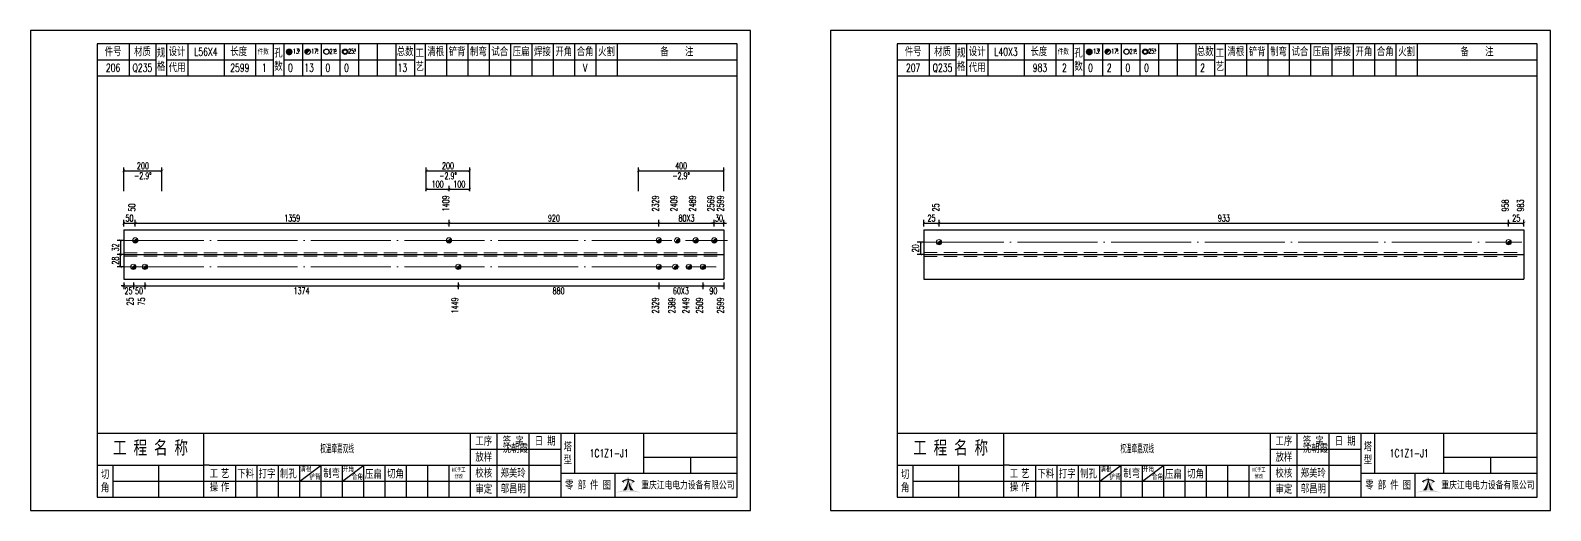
# Model space of a CAD drawing. Header units: millimetres. Extents: x -524 to 9570, y -2481 to 180.
# Drawn here: x 1500 to 2070, y -600 to -420 of the extents above; entities that cross this region are included whole.
import ezdxf
from ezdxf.enums import TextEntityAlignment as Align

# ---------------------------------------------------------------- set-up
doc = ezdxf.new("R2010")
doc.units = ezdxf.units.MM
doc.header["$LTSCALE"] = 20
doc.header["$PDMODE"] = 1
doc.linetypes.add('DASHDOT2X', pattern=[1.75, 1.5, -0.125, 0, -0.125])
doc.linetypes.add('HIDDEN', pattern=[0.375, 0.25, -0.125])
for name, color, linetype, lineweight in [('1', 7, 'Continuous', 25), ('11', 1, 'Continuous', 13), ('2', 1, 'HIDDEN', 13), ('5', 7, 'Continuous', 13), ('7', 3, 'DASHDOT2X', 13)]:
    doc.layers.add(name, color=color, linetype=linetype, lineweight=lineweight)
doc.styles.get("Standard").update_dxf_attribs({"font": 'simplex', "width": 0.7, "bigfont": 'gbhzfs.shx'})
doc.styles.add('SYMBOL_TXT', font='txt.shx', dxfattribs={"width": 0.6})
doc.styles.add('TITLE_TXT', font='simplex.shx', dxfattribs={"width": 0.75, "height": 2.5, "bigfont": 'gbhzfs.shx'})
doc.dimstyles.new('dimStyle4', dxfattribs={"dimtxt": 2.5, "dimasz": 1, "dimexe": 1.25, "dimexo": 0, "dimgap": 0.63, "dimtad": 2, "dimzin": 0, "dimdsep": 46, "dimtxsty": 'standard', "dimblk": 'ARCHTICK', "dimblk1": 'ARCHTICK', "dimblk2": 'ARCHTICK', "dimcen": 0.09, "dimadec": 0, "dimazin": 0, "dimtfac": 1, "dimtdec": 1, "dimtix": 1, "dimtmove": 2, "dimatfit": 3, "dimfxl": 0, "dimtolj": 1, "dimtzin": 0, "dimarcsym": 0})
doc.dimstyles.get("Standard").update_dxf_attribs({"dimtxt": 2.5, "dimasz": 1, "dimexe": 1.25, "dimexo": 0, "dimgap": 0.63, "dimtad": 1, "dimzin": 0, "dimdsep": 46, "dimtxsty": 'standard', "dimblk": 'ARCHTICK', "dimblk1": 'ARCHTICK', "dimblk2": 'ARCHTICK', "dimcen": 0.09, "dimadec": 0, "dimazin": 0, "dimtfac": 1, "dimtdec": 1, "dimtix": 1, "dimtmove": 2, "dimatfit": 3, "dimfxl": 0, "dimtolj": 1, "dimtzin": 0, "dimarcsym": 0})
pattern_1 = [(0, (-3, 0), (0, 0.0125), [])]

# ---------------------------------------------------------------- blocks, each defined once
blk = doc.blocks.new('M12_HOLE')
h = blk.add_hatch()
h.set_pattern_fill('LINE', scale=0.1, style=0)
h.set_pattern_definition(pattern_1)
h.paths.add_polyline_path([(-5, 0, 1), (-1, 0, 1)])
at = {"color": 7}
blk.add_circle((-3, 0), 2, dxfattribs=at)
at = {"color": 7, "attachment_point": 1, "style": 'SYMBOL_TXT'}
for s, insert, char_height, width in [('13\\f??|b0|i0|c0|p54;.', (-0.1170648347537053, 2.110404609075999), 3.5, 5.707453662650948), ('5', (3.739322910876695, 2.264550918150206), 1.8, 2.930899999712656)]:
    blk.add_mtext(s, dxfattribs=dict(at, insert=insert, char_height=char_height, width=width))
blk = doc.blocks.new('M16_HOLE')
h = blk.add_hatch()
h.set_pattern_fill('LINE', scale=0.1, style=0)
h.set_pattern_definition(pattern_1)
h.paths.add_polyline_path([(-1.585786437626905, 1.414213562373095, 0.668178637919299), (-5, 0, 0.198912367379658), (-4.414213562373095, -1.414213562373095)])
at = {"color": 7}
blk.add_circle((-3, 0), 2, dxfattribs=at)
at = {"color": 7, "attachment_point": 1, "style": 'SYMBOL_TXT'}
for s, insert, char_height, width in [('17.', (-0.443935574240129, 2.13042063441452), 3.5, 6.3164), ('5', (3.564570640825252, 2.25180437378188), 1.8, 1.822)]:
    blk.add_mtext(s, dxfattribs=dict(at, insert=insert, char_height=char_height, width=width))
blk = doc.blocks.new('M20_HOLE')
at = {"color": 7}
blk.add_circle((-3, 0), 2, dxfattribs=at)
at = {"color": 7, "attachment_point": 1, "style": 'SYMBOL_TXT'}
for s, insert, char_height, width in [('21.', (-0.6868754558352066, 2.009036737063269), 3.5, 6.0735), ('5', (3.321630759230175, 2.009036737063269), 1.8, 1.4576)]:
    blk.add_mtext(s, dxfattribs=dict(at, insert=insert, char_height=char_height, width=width))
blk = doc.blocks.new('M24_HOLE')
at = {"color": 7}
for radius in [2, 1.5]:
    blk.add_circle((-3, 0), radius, dxfattribs=at)
at = {"color": 7, "attachment_point": 1, "style": 'SYMBOL_TXT'}
for s, insert, char_height, width in [('25.', (-0.6868754558352066, 2.13042063441452), 3.5, 2.4294), ('5', (3.928980201610216, 2.25180437378188), 1.8, 1.9435)]:
    blk.add_mtext(s, dxfattribs=dict(at, insert=insert, char_height=char_height, width=width))
blk = doc.blocks.new('A$C1E394B87')
for p, q in [((270, 180), (0, 180)), ((0, 180), (0, 0)), ((270, 0), (270, 180)), ((0, 0), (270, 0))]:
    blk.add_line(p, q)
blk = doc.blocks.new('JgCard')
h = blk.add_hatch(color=256)
edge = h.paths.add_edge_path()
edge.add_arc((223.8016524729837, -21.84717885384339), 29.00860721842082, 79.81716678233735, 89.27812697573944)
edge.add_arc((224.5325955616654, -21.84717885384339), 29.00860721842082, 90.72187302426055, 100.1828332176626)
edge.add_arc((224.0279874541857, -3.830853464385541), 11.50536553551401, 89.30709440376557, 113.6959925615352, ccw=False)
edge.add_arc((224.3062605804644, -3.830853464385541), 11.50536553551401, 66.30400743846491, 90.69290559623443, ccw=False)
edge = h.paths.add_edge_path()
edge.add_arc((233.0302112674253, 13.18449056462987), 8.873034629199061, 191.5208225546964, 219.6965150385776)
edge.add_arc((215.3040367672247, 13.18449056462987), 8.873034629199061, 320.3034849614224, 348.4791774453036)
edge.add_arc((214.0326012329333, 11.43447699248611), 10.13453382683302, 338.1301204334909, 359.9154198731663)
edge.add_arc((234.3016468017167, 11.43447699248611), 10.13453382683302, 180.0845801266699, 201.8698795665091)
edge.add_line((225.937925765641, 10.90576856469295), (225.6552856147136, 10.35609493506945))
edge.add_arc((224.1679533083088, 7.853493107532699), 3.957321353349253, 91.41975307934291, 127.4827228769255)
edge.add_arc((215.3040367672247, 13.18449056462987), 8.873034629199061, 351.0860103832611, 357.2867084751834)
edge.add_line((222.396322269009, 10.90576856469295), (222.6789624199364, 10.35609493506945))
edge.add_line((222.6789624199364, 10.35609493506945), (221.7697188924139, 10.86032854938844))
edge.add_line((225.6552856147136, 10.35609493506945), (226.5654915637542, 10.86086227359522))
edge.add_arc((224.2330238305049, 7.883670059543192), 3.536460377387214, 93.80567765797379, 121.2894356209631)
edge.add_arc((224.1012242041452, 7.883670059543192), 3.536460377387214, 58.7105643790368, 86.1943223420262)
edge.add_arc((224.1679533083088, 7.853493107532699), 3.957321353349253, 52.53023982105776, 88.60436076552203)
edge.add_arc((233.0302112674253, 13.18449056462987), 8.873034629199061, 182.7132915248167, 188.9137221835162)
edge.add_line((224.1671240173246, 11.44943760304955), (224.1671240173246, 11.41951638194644))
blk.add_hatch(color=256).paths.add_polyline_path([(224.1671240173246, 11.41951638190653, 0.09534363958971465), (224.8964730213393, 7.65936347788454, -0.02857973389665951), (226.2029576453306, 7.517096850535836, -0.1235627947319866), (224.3359488967444, 11.41233217421416, -0.1204986991669159), (225.937925765641, 10.90576856469295), (225.6552856147136, 10.35609493506945), (226.5654915637542, 10.86086227359522, 0.5402417223769541), (226.575360567148, 10.99431825130466, 0.158715983985349), (224.2643381876442, 11.80964050730302, -0.02706108524003999), (224.1671240173246, 12.76445731824299, -0.02706225299216489), (224.0699034296731, 11.80959959181416, 0.1586661026302013), (221.7598355252794, 10.99377351487396, 0.5401762534625951), (221.7697205382283, 10.86032763670437, -5.881062471050359e-06), (221.7697188924139, 10.86032854938844), (222.6789624199364, 10.35609493506945), (222.396322269009, 10.90576856469295, -0.1204986991669226), (223.9982991379056, 11.41233217421416, -0.1235627947319868), (222.1312903893195, 7.517096850535836, -0.0285797338966575), (223.4377750133108, 7.65936347788454, 0.09534363958971454)])
for p, q in [((265, 175), (25, 175)), ((25, 175), (25, 5)), ((37, 175), (37, 163)), ((47, 175), (47, 163)), ((51, 175), (51, 163)), ((59, 175), (59, 163)), ((72.61005959575064, 175), (72.61005959575061, 163)), ((84.43573710762382, 175), (84.43573710762382, 163)), ((91, 175), (91, 163)), ((95, 175), (95, 163)), ((102, 175), (102, 163)), ((109, 175), (109, 163)), ((116, 175), (116, 163)), ((123, 175), (123, 163)), ((130, 175), (130, 163)), ((137, 175), (137, 163)), ((144, 175), (144, 163)), ((148, 175), (148, 163)), ((156, 175), (156, 163)), ((164, 175), (164, 163)), ((172, 175), (172, 163)), ((180, 175), (180, 163)), ((188, 175), (188, 163)), ((196, 175), (196, 163)), ((204, 175), (204, 163)), ((212, 175), (212, 163)), ((220, 175), (220, 163)), ((265, 5), (265, 175)), ((25, 169), (47, 169)), ((51, 168.9999999999999), (91, 168.9999999999999)), ((95, 168.9999999999999), (144, 168.9999999999999)), ((148, 169), (265, 169)), ((25, 163), (265, 163)), ((25, 29), (265, 29)), ((65, 17), (65, 29)), ((165, 5), (165, 29)), ((175, 5), (175, 29)), ((187, 5), (187, 29)), ((199, 5), (199, 29)), ((204, 29), (204, 14)), ((230, 14), (230, 29)), ((165, 23), (199, 23)), ((230, 20), (265, 20)), ((247.5, 20), (247.5, 14)), ((25, 17), (65, 17)), ((31, 5), (31, 17)), ((48, 17), (48, 5)), ((65, 5), (65, 17)), ((67, 17), (65, 17)), ((67, 17), (165, 17)), ((77, 5), (77, 17)), ((85, 5), (85, 17)), ((93, 5), (93, 17)), ((101, 5), (101, 17)), ((101, 11), (109, 17)), ((109, 5), (109, 17)), ((117, 5), (117, 17)), ((117, 11), (125, 17)), ((125, 5), (125, 17)), ((133, 5), (133, 17)), ((141, 5), (141, 17)), ((149, 5), (149, 17)), ((157, 5), (157, 17)), ((165, 17), (199, 17)), ((199, 14), (265, 14)), ((219.0802760739607, 14), (219.0802760739607, 5)), ((31, 11), (65, 11)), ((65, 11), (165, 11)), ((165, 11), (199, 11)), ((25, 5), (265, 5))]:
    blk.add_line(p, q)
blk.add_lwpolyline([(96.0334779468642, 171.9855941999696, -1), (98.0334779468642, 171.9855941999696, -1)], format="xyb", close=True)
for p in [(65.8050297978753, 166), (145, 96)]:
    blk.add_point(p)
blk.add_blockref('A$C1E394B87', (0, 0))
at = {"xscale": 0.5, "yscale": 0.5, "zscale": 0.5}
for name, p in [('M12_HOLE', (98.5334779468642, 171.9855941999696)), ('M16_HOLE', (105.5, 171.9999999999999)), ('M20_HOLE', (112.5, 171.9999999999999)), ('M24_HOLE', (119.5, 171.9999999999999))]:
    blk.add_blockref(name, p, dxfattribs=at)
at = {"attachment_point": 5, "style": 'TITLE_TXT'}
for s, insert, char_height, width in [('{\\fSimHei|b0|i0|c134|p2;件号}', (31, 172), 3, 15), ('{\\fSimHei|b0|i0|c134|p2;材质}', (42, 172), 3, 8), ('{\\fSimHei|b0|i0|c134|p2;规格}', (49, 169), 3, 4), ('{\\fSimHei|b0|i0|c134|p2;设计}', (55, 171.9999999999999), 3, 8.000000000000014), ('{\\fSimHei|b0|i0|c134|p2;长度}', (78.11684221050325, 172.0531705390044), 3, 8), ('{\\fSimHei|b0|i0|c134|p2;件数}', (87.3041250533895, 171.9999999999999), 2, 8.8244), ('{\\fSimHei|b0|i0|c134|p2;孔数}', (93, 169), 3, 4), ('{\\fSimHei|b0|i0|c134|p2;总数}', (140.5, 171.9999999999999), 3, 7), ('{\\fSimHei|b0|i0|c134|p2;工\\P艺}', (146, 169), 3, 4), ('{\\fSimHei|b0|i0|c134|p2;清根}', (152, 172), 3, 8), ('{\\fSimHei|b0|i0|c134|p2;铲背}', (160, 172), 3, 8), ('{\\fSimHei|b0|i0|c134|p2;制弯}', (168, 172), 3, 8.000000000000028), ('{\\fSimHei|b0|i0|c134|p2;试合}', (176, 172), 3, 8), ('{\\fSimHei|b0|i0|c134|p2;压扁}', (184, 172), 3, 8), ('{\\fSimHei|b0|i0|c134|p2;焊接}', (192, 172), 3, 8), ('{\\fSimHei|b0|i0|c134|p2;开角}', (200, 172), 3, 8.000000000000057), ('{\\fSimHei|b0|i0|c134|p2;合角}', (208, 172), 3, 8), ('{\\fSimHei|b0|i0|c134|p2;火割}', (216, 172), 3, 8), ('{\\fSimHei|b0|i0|c134|p2;备    注}', (242.3967818627186, 171.9765054582008), 3, 22), ('{\\fSimHei|b0|i0|c134|p2;代用}', (55, 166), 3, 8), ('{\\fSimHei|b0|i0|c134|p2;工 程 名 称}', (45.04268864723963, 23.33842704880232), 5, 47.33333333333334), ('{\\fSimHei|b0|i0|c134|p2;工序}', (170, 26), 3, 10), ('{\\fSimHei|b0|i0|c134|p2;签 字}', (181, 26), 3, 12), ('{\\fSimHei|b0|i0|c134|p2;^I沈朝霞}', (181.0520504248258, 23.27747906449889), 3, 12), ('{\\fSimHei|b0|i0|c134|p2;日 期}', (193, 26), 3, 12), ('{\\fSimHei|b0|i0|c134|p2;塔\\P型}', (201.5, 21.5), 3, 5.000000000000028), ('{\\fSimHei|b0|i0|c134|p2;放样}', (170, 20), 3, 10), ('{\\fSimHei|b0|i0|c134|p2;切\\P角}', (28, 11), 3, 6.000000000000004), ('{\\fSimHei|b0|i0|c134|p2;工\\P操}', (68.78408056366106, 11.29930144135182), 3, 6.000000000000004), ('{\\fSimHei|b0|i0|c134|p2;艺\\P作}', (73.01340619218274, 11.29930144135182), 3, 6.000000000000004), ('{\\fSimHei|b0|i0|c134|p2;下料}', (80.74376492044746, 13.75191016783555), 3, 8), ('{\\fSimHei|b0|i0|c134|p2;打字}', (88.74376492044746, 13.75191016783555), 3, 8), ('{\\fSimHei|b0|i0|c134|p2;制孔}', (96.74376492044746, 13.75191016783555), 3, 8.000000000000028), ('{\\fSimHei|b0|i0|c134|p2;清根}', (103.3080888185272, 15.56254542211099), 2, 8), ('{\\fSimHei|b0|i0|c134|p2;铲背}', (106.6982872637203, 12.58010217278223), 2, 8), ('{\\fSimHei|b0|i0|c134|p2;制弯}', (112.9524832210667, 13.86807755023182), 3, 8.000000000000028), ('{\\fSimHei|b0|i0|c134|p2;开角}', (119.2123351337376, 15.54156681030855), 2, 8.000000000000057), ('{\\fSimHei|b0|i0|c134|p2;合角}', (122.601153766583, 12.67610618408509), 2, 8), ('{\\fSimHei|b0|i0|c134|p2;压扁}', (128.5896913500159, 13.56672241423536), 3, 8), ('{\\fSimHei|b0|i0|c134|p2;切角}', (136.8970089545677, 13.6938446517654), 3, 8), ('{\\fSimHei|b0|i0|c134|p2;NC手工修改}', (160.6311373906198, 14.05820252967675), 1.5, 6.204069777279955), ('{\\fSimHei|b0|i0|c134|p2;校核}', (170, 14), 3, 10.00000000000003), ('{\\fSimHei|b0|i0|c134|p2;郑美玲}', (181, 14), 3, 12), ('{\\fSimHei|b0|i0|c134|p2;零 部 件 图}', (209.0827348158753, 9.5), 3, 30.76131175444226), ('{\\fSimHei|b0|i0|c134|p2;重庆江电电力设备有限公司}', (246.5086378857131, 9.475432444103376), 2.772000000000001, 63.29400000000002), ('{\\fSimHei|b0|i0|c134|p2;审定}', (170, 8), 3, 10), ('{\\fSimHei|b0|i0|c134|p2;邬昌明}', (181.0428184060297, 8.12303372435349), 3, 12)]:
    blk.add_mtext(s, dxfattribs=dict(at, insert=insert, char_height=char_height, width=width))
blk = doc.blocks.new('M16')
for p, q in [((-0.7071067811865476, -0.7071067811865476), (0.7071067811865475, 0.7071067811865475)), ((-0.4, 4.898425415289509e-17), (0.4, 0)), ((2.449212707644755e-17, 0.4), (0, -0.4))]:
    blk.add_line(p, q)
blk.add_circle((0, 0), 1)
for centre, radius, end in [((0, 0), 0.8, 45.00000000000001), ((0, 0), 0.6, 45.00000000000001), ((0, 0), 0.4, 45.00000000000001), ((-5.551115123125783e-17, -5.551115123125783e-17), 0.2, 45)]:
    blk.add_arc(centre, radius, 225, end)
blk = doc.blocks.new('_ArchTick')
at = {"color": 0, "linetype": 'ByBlock', "const_width": 0.15}
blk.add_lwpolyline([(-0.5, -0.5), (0.5, 0.5)], dxfattribs=at)
blk = doc.blocks.new('*D411')
at = {"layer": '11', "color": 0, "lineweight": -2}
for p, q in [((1535, -515.75), (1534, -515.75)), ((1535, -514.5), (1535, -517)), ((1535, -515.75), (1538.6, -515.75)), ((1538.6, -514.5), (1538.6, -517)), ((1538.6, -515.75), (1539.6, -515.75))]:
    blk.add_line(p, q, dxfattribs=at)
at = {"layer": 'Defpoints', "color": 0}
for p in [(1535, -514.5), (1538.6, -514.5), (1538.6, -515.75)]:
    blk.add_point(p, dxfattribs=at)
at = {"layer": '11', "color": 0, "lineweight": -2}
blk.add_blockref('_ArchTick', (1535, -515.75), dxfattribs=at)
at = {"layer": '11', "color": 0, "lineweight": -2, "rotation": 180}
blk.add_blockref('_ArchTick', (1538.6, -515.75), dxfattribs=at)
at = {"layer": '11', "color": 0, "insert": (1536.8, -517.63), "char_height": 2.5, "attachment_point": 5}
blk.add_mtext('\\A1;25', dxfattribs=at)
blk = doc.blocks.new('*D412')
at = {"layer": '11', "color": 0, "lineweight": -2}
for p, q in [((1538.6, -514.5), (1538.6, -517)), ((1538.6, -515.75), (1542.927927393972, -515.75)), ((1542.927927393972, -514.5), (1542.927927393972, -517))]:
    blk.add_line(p, q, dxfattribs=at)
at = {"layer": 'Defpoints', "color": 0}
for p in [(1538.6, -514.5), (1542.927927393972, -514.5), (1542.927927393972, -515.75)]:
    blk.add_point(p, dxfattribs=at)
at = {"layer": '11', "color": 0, "lineweight": -2, "rotation": 180}
blk.add_blockref('_ArchTick', (1538.6, -515.75), dxfattribs=at)
at = {"layer": '11', "color": 0, "lineweight": -2}
blk.add_blockref('_ArchTick', (1542.927927393972, -515.75), dxfattribs=at)
at = {"layer": '11', "color": 0, "insert": (1540.763963696986, -517.63), "char_height": 2.5, "attachment_point": 5}
blk.add_mtext('\\A1;50', dxfattribs=at)
blk = doc.blocks.new('*D413')
at = {"layer": '11', "color": 0, "lineweight": -2}
for p, q in [((1542.927927393972, -514.5), (1542.927927393972, -517)), ((1542.927927393972, -515.75), (1660.423335877316, -515.75)), ((1660.423335877316, -514.5), (1660.423335877316, -517))]:
    blk.add_line(p, q, dxfattribs=at)
at = {"layer": 'Defpoints', "color": 0}
for p in [(1542.927927393972, -514.5), (1660.423335877316, -514.5), (1660.423335877316, -515.75)]:
    blk.add_point(p, dxfattribs=at)
at = {"layer": '11', "color": 0, "lineweight": -2, "rotation": 180}
blk.add_blockref('_ArchTick', (1542.927927393972, -515.75), dxfattribs=at)
at = {"layer": '11', "color": 0, "lineweight": -2}
blk.add_blockref('_ArchTick', (1660.423335877316, -515.75), dxfattribs=at)
at = {"layer": '11', "color": 0, "insert": (1601.675631635644, -517.63), "char_height": 2.5, "attachment_point": 5}
blk.add_mtext('\\A1;1374', dxfattribs=at)
blk = doc.blocks.new('*D414')
at = {"layer": '11', "color": 0, "lineweight": -2}
for p, q in [((1660.423335877316, -514.5), (1660.423335877316, -517)), ((1660.423335877316, -515.75), (1735.625948508934, -515.75)), ((1735.625948508934, -514.5), (1735.625948508934, -517))]:
    blk.add_line(p, q, dxfattribs=at)
at = {"layer": 'Defpoints', "color": 0}
for p in [(1660.423335877316, -514.5), (1735.625948508934, -514.5), (1735.625948508934, -515.75)]:
    blk.add_point(p, dxfattribs=at)
at = {"layer": '11', "color": 0, "lineweight": -2, "rotation": 180}
blk.add_blockref('_ArchTick', (1660.423335877316, -515.75), dxfattribs=at)
at = {"layer": '11', "color": 0, "lineweight": -2}
blk.add_blockref('_ArchTick', (1735.625948508934, -515.75), dxfattribs=at)
at = {"layer": '11', "color": 0, "insert": (1698.024642193125, -517.63), "char_height": 2.5, "attachment_point": 5}
blk.add_mtext('\\A1;880', dxfattribs=at)
blk = doc.blocks.new('*D415')
at = {"layer": '11', "color": 0, "lineweight": -2}
for p, q in [((1735.625948508934, -514.5), (1735.625948508934, -517)), ((1735.625948508934, -515.75), (1752.175396629529, -515.75)), ((1752.175396629529, -514.5), (1752.175396629529, -517))]:
    blk.add_line(p, q, dxfattribs=at)
at = {"layer": 'Defpoints', "color": 0}
for p in [(1735.625948508934, -514.5), (1752.175396629529, -514.5), (1752.175396629529, -515.75)]:
    blk.add_point(p, dxfattribs=at)
at = {"layer": '11', "color": 0, "lineweight": -2, "rotation": 180}
blk.add_blockref('_ArchTick', (1735.625948508934, -515.75), dxfattribs=at)
at = {"layer": '11', "color": 0, "lineweight": -2}
blk.add_blockref('_ArchTick', (1752.175396629529, -515.75), dxfattribs=at)
at = {"layer": '11', "color": 0, "insert": (1743.900672569232, -517.63), "char_height": 2.5, "attachment_point": 5}
blk.add_mtext('\\A1;60X3', dxfattribs=at)
blk = doc.blocks.new('*D416')
at = {"layer": '11', "color": 0, "lineweight": -2}
for p, q in [((1752.175396629529, -514.5), (1752.175396629529, -517)), ((1752.175396629529, -515.75), (1760, -515.75)), ((1760, -514.5), (1760, -517))]:
    blk.add_line(p, q, dxfattribs=at)
at = {"layer": 'Defpoints', "color": 0}
for p in [(1752.175396629529, -514.5), (1760, -514.5), (1760, -515.75)]:
    blk.add_point(p, dxfattribs=at)
at = {"layer": '11', "color": 0, "lineweight": -2, "rotation": 180}
blk.add_blockref('_ArchTick', (1752.175396629529, -515.75), dxfattribs=at)
at = {"layer": '11', "color": 0, "lineweight": -2}
blk.add_blockref('_ArchTick', (1760, -515.75), dxfattribs=at)
at = {"layer": '11', "color": 0, "insert": (1756.087698314765, -517.63), "char_height": 2.5, "attachment_point": 5}
blk.add_mtext('\\A1;90', dxfattribs=at)
blk = doc.blocks.new('*D421')
at = {"layer": '11', "color": 0, "lineweight": -2}
for p, q in [((1756.4, -492.25), (1755.4, -492.25)), ((1756.4, -493.5), (1756.4, -491)), ((1756.4, -492.25), (1760, -492.25)), ((1760, -493.5), (1760, -491)), ((1760, -492.25), (1761, -492.25))]:
    blk.add_line(p, q, dxfattribs=at)
at = {"layer": 'Defpoints', "color": 0}
for p in [(1756.4, -493.5), (1760, -492.25), (1760, -493.5)]:
    blk.add_point(p, dxfattribs=at)
at = {"layer": '11', "color": 0, "lineweight": -2}
blk.add_blockref('_ArchTick', (1756.4, -492.25), dxfattribs=at)
at = {"layer": '11', "color": 0, "lineweight": -2, "rotation": 180}
blk.add_blockref('_ArchTick', (1760, -492.25), dxfattribs=at)
at = {"layer": '11', "color": 0, "insert": (1758.2, -490.37), "char_height": 2.5, "attachment_point": 5}
blk.add_mtext('\\A1;30', dxfattribs=at)
blk = doc.blocks.new('*D423')
at = {"layer": '1', "color": 0, "lineweight": -2}
for p, q in [((1534.75, -498.7142857142857), (1532.5, -498.7142857142857)), ((1533.75, -498.7142857142857), (1533.75, -504)), ((1534.75, -504), (1532.5, -504))]:
    blk.add_line(p, q, dxfattribs=at)
at = {"layer": 'Defpoints', "color": 0}
for p in [(1534.75, -498.7142857142857), (1533.75, -504), (1534.75, -504)]:
    blk.add_point(p, dxfattribs=at)
at = {"layer": '1', "color": 0, "lineweight": -2}
for p, rotation in [((1533.75, -498.7142857142857), 90), ((1533.75, -504), 270)]:
    blk.add_blockref('_ArchTick', p, dxfattribs=dict(at, rotation=rotation))
at = {"layer": '1', "color": 0, "insert": (1531.87, -501.3571428571427), "char_height": 2.5, "attachment_point": 5, "rotation": 90}
blk.add_mtext('\\A1;32', dxfattribs=at)
blk = doc.blocks.new('*D434')
at = {"layer": '1', "color": 0, "lineweight": -2}
for p, q in [((1834.75, -499.375), (1832.5, -499.375)), ((1833.75, -499.375), (1833.75, -504)), ((1834.75, -504), (1832.5, -504))]:
    blk.add_line(p, q, dxfattribs=at)
at = {"layer": 'Defpoints', "color": 0}
for p in [(1834.75, -499.375), (1833.75, -504), (1834.75, -504)]:
    blk.add_point(p, dxfattribs=at)
at = {"layer": '1', "color": 0, "lineweight": -2}
for p, rotation in [((1833.75, -499.375), 90), ((1833.75, -504), 270)]:
    blk.add_blockref('_ArchTick', p, dxfattribs=dict(at, rotation=rotation))
at = {"layer": '1', "color": 0, "insert": (1831.87, -501.6874999999997), "char_height": 2.5, "attachment_point": 5, "rotation": 90}
blk.add_mtext('\\A1;20', dxfattribs=at)

msp = doc.modelspace()

# ---------------------------------------------------------------- linework, layer by layer
at = {"layer": '1'}
for p, q in [((1535, -494.75), (1535, -513.25)), ((1535, -494.75), (1760, -494.75)), ((1760, -494.75), (1760, -513.25)), ((1835, -494.75), (1835, -513.25)), ((1835, -494.75), (2060, -494.75)), ((2060, -494.75), (2060, -513.25)), ((1535, -504), (1760, -504)), ((1835, -504), (2060, -504)), ((1535, -513.25), (1760, -513.25)), ((1835, -513.25), (2060, -513.25))]:
    msp.add_line(p, q, dxfattribs=at)
at = {"layer": '2'}
for p, q in [((1535, -503.3392857142857), (1760, -503.3392857142857)), ((1535, -504.6607142857143), (1760, -504.6607142857143)), ((1835, -503.30625), (2060, -503.30625)), ((1835, -504.69375), (2060, -504.69375))]:
    msp.add_line(p, q, dxfattribs=at)
at = {"layer": '7'}
for p, q in [((1535, -498.7142857142857), (1761.4, -498.7142857142857)), ((1835, -499.375), (2059.256257529571, -499.375)), ((1535, -508.625), (1757.175396629529, -508.625))]:
    msp.add_line(p, q, dxfattribs=at)

# ---------------------------------------------------------------- block references
at = {"layer": '1'}
for p in [(1500, -600), (1800, -600)]:
    msp.add_blockref('JgCard', p, dxfattribs=at)
at = {"layer": '5'}
for p in [(1539.327927393972, -498.7142857142857), (1656.960993962139, -498.7142857142857), (1735.625948508934, -498.7142857142857), (1742.550632339289, -498.7142857142857), (1749.475316169644, -498.7142857142857), (1756.4, -498.7142857142857), (1840.721718620291, -499.375), (2054.256257529571, -499.375), (1538.6, -508.625), (1542.927927393972, -508.625), (1660.423335877316, -508.625), (1735.625948508934, -508.625), (1741.788370883995, -508.625), (1746.981883756762, -508.625), (1752.175396629529, -508.625)]:
    msp.add_blockref('M16', p, dxfattribs=at)

# ---------------------------------------------------------------- texts
at = {"layer": '1', "width": 0.7}
for s, p in [('L56X4', (1565.805029797875, -428)), ('L40X3', (1865.805029797875, -428)), ('206', (1531, -434)), ('Q235', (1542, -434)), ('2599', (1578.522898351687, -434)), ('1', (1587.717868553812, -434)), ('0', (1597.5, -434)), ('13', (1604.5, -434)), ('0', (1611.5, -434)), ('0', (1618.5, -434)), ('13', (1639.5, -434)), ('V', (1708, -434)), ('207', (1831, -434)), ('Q235', (1842, -434)), ('983', (1878.522898351686, -434)), ('2', (1887.717868553811, -434)), ('0', (1897.5, -434)), ('2', (1904.5, -434)), ('0', (1911.5, -434)), ('0', (1918.5, -434)), ('2', (1939.5, -434)), ('权温牵嘉双线', (1615, -577)), ('权温牵嘉双线', (1915, -577)), ('1C1Z1-J1', (1717, -578.5)), ('1C1Z1-J1', (2017, -578.5))]:
    msp.add_text(s, height=3, dxfattribs=at).set_placement(p, align=Align.MIDDLE_CENTER)
for p in [(1542.169540905612, -473.25), (1656.588419481699, -473.25), (1743.984334772818, -473.25)]:
    msp.add_text('-2.9°', height=2.5, dxfattribs=at).set_placement(p, align=Align.TOP_CENTER)
for s, p in [('1409', (1656.960993962139, -487.875)), ('2329', (1735.625948508934, -487.875)), ('2409', (1742.550632339289, -487.875)), ('2489', (1749.475316169644, -487.875)), ('2569', (1756.4, -487.875)), ('2599', (1760, -487.875)), ('958', (2054.256257529571, -487.875)), ('983', (2060, -487.875)), ('50', (1539.327927393972, -487.875)), ('25', (1840.721718620291, -487.875))]:
    msp.add_text(s, height=2.5, rotation=90, dxfattribs=at).set_placement(p)
for s, p in [('25', (1538.6, -520.125)), ('75', (1542.927927393972, -520.125)), ('1449', (1660.423335877316, -520.125)), ('2329', (1735.625948508934, -520.125)), ('2389', (1741.788370883995, -520.125)), ('2449', (1746.981883756762, -520.125)), ('2509', (1752.175396629529, -520.125)), ('2599', (1760, -520.125))]:
    msp.add_text(s, height=2.5, rotation=90, dxfattribs=at).set_placement(p, align=Align.RIGHT)

# ---------------------------------------------------------------- dimensions: what is measured, and where the dimension line sits
at = {"layer": '1'}
for base, p1, p2, text in [((1549.339081811224, -472.625), (1535, -480.25), (1549.339081811224, -480.25), '200'), ((1664.730126372586, -472.625), (1648.446712590812, -480.25), (1664.730126372586, -480.25), '200'), ((1760, -472.625), (1727.968669545637, -480.25), (1760, -480.25), '400'), ((1656.960993962139, -479.5), (1648.446712590812, -480.25), (1656.960993962139, -480.25), '100'), ((1664.730126372586, -479.5), (1656.960993962139, -480.25), (1664.730126372586, -480.25), '100')]:
    msp.add_linear_dim(base=base, p1=p1, p2=p2, text=text, dimstyle='standard', override={"dimtxt": 2.5}, dxfattribs=at).render()
for base, p1, p2, text, picture, middle in [((1533.75, -504), (1534.75, -498.7142857142857), (1534.75, -504), '32', '*D423', (1531.87, -501.3571428571427)), ((1833.75, -504), (1834.75, -499.375), (1834.75, -504), '20', '*D434', (1831.87, -501.6874999999997))]:
    dim = msp.add_linear_dim(base=base, p1=p1, p2=p2, angle=90, text=text, dimstyle='standard', override={"dimtxt": 2.5}, dxfattribs=at)
    dim.commit()
    dim.dimension.update_dxf_attribs({"geometry": picture, "text_midpoint": middle})
msp.add_linear_dim(base=(1533.75, -504), p1=(1534.75, -508.625), p2=(1534.75, -504), angle=90, text='28', dimstyle='standard', override={"dimtxt": 2.5}, dxfattribs=at).render()
at = {"layer": '11'}
for base, p1, p2, text in [((1539.327927393972, -492.25), (1535, -493.5), (1539.327927393972, -493.5), '50'), ((1656.960993962139, -492.25), (1539.327927393972, -493.5), (1656.960993962139, -493.5), '1359'), ((1735.625948508934, -492.25), (1656.960993962139, -493.5), (1735.625948508934, -493.5), '920'), ((1756.4, -492.25), (1735.625948508934, -493.5), (1756.4, -493.5), '80X3'), ((1840.721718620291, -492.25), (1835, -493.5), (1840.721718620291, -493.5), '25'), ((2054.256257529571, -492.25), (1840.721718620291, -493.5), (2054.256257529571, -493.5), '933'), ((2060, -492.25), (2054.256257529571, -493.5), (2060, -493.5), '25')]:
    msp.add_linear_dim(base=base, p1=p1, p2=p2, text=text, dimstyle='standard', override={"dimtxt": 2.5}, dxfattribs=at).render()
for base, p1, p2, text, dimstyle, picture, middle in [((1760, -492.25), (1756.4, -493.5), (1760, -493.5), '30', 'standard', '*D421', (1758.2, -490.37)), ((1538.6, -515.75), (1535, -514.5), (1538.6, -514.5), '25', 'dimStyle4', '*D411', (1536.8, -517.63)), ((1542.927927393972, -515.75), (1538.6, -514.5), (1542.927927393972, -514.5), '50', 'dimStyle4', '*D412', (1540.763963696986, -517.63)), ((1660.423335877316, -515.75), (1542.927927393972, -514.5), (1660.423335877316, -514.5), '1374', 'dimStyle4', '*D413', (1601.675631635644, -517.63)), ((1735.625948508934, -515.75), (1660.423335877316, -514.5), (1735.625948508934, -514.5), '880', 'dimStyle4', '*D414', (1698.024642193125, -517.63)), ((1752.175396629529, -515.75), (1735.625948508934, -514.5), (1752.175396629529, -514.5), '60X3', 'dimStyle4', '*D415', (1743.900672569232, -517.63)), ((1760, -515.75), (1752.175396629529, -514.5), (1760, -514.5), '90', 'dimStyle4', '*D416', (1756.087698314765, -517.63))]:
    dim = msp.add_linear_dim(base=base, p1=p1, p2=p2, text=text, dimstyle=dimstyle, override={"dimtxt": 2.5}, dxfattribs=at)
    dim.commit()
    dim.dimension.update_dxf_attribs({"geometry": picture, "text_midpoint": middle})

doc.saveas('drawing.dxf')
